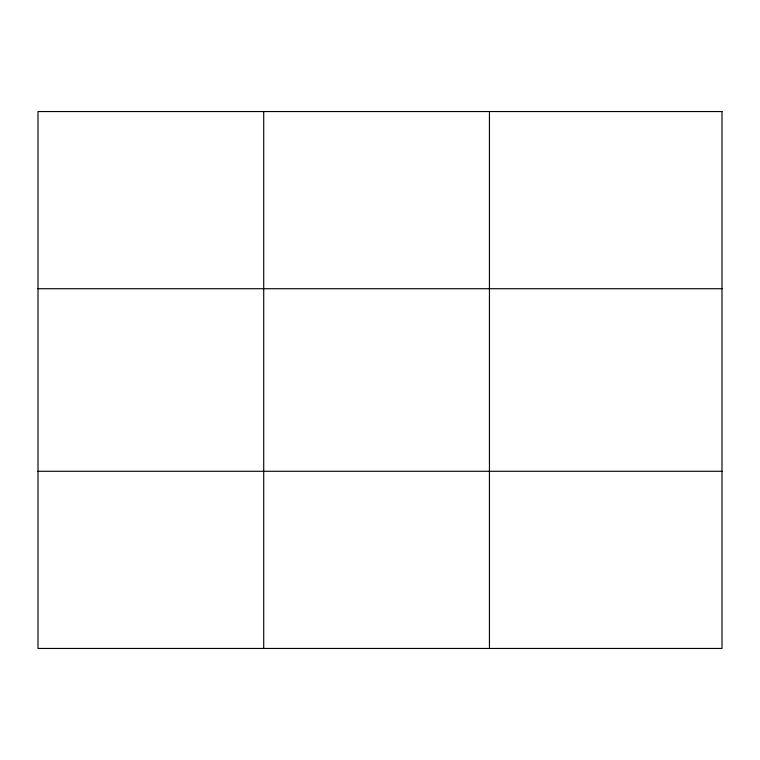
<?xml version="1.0" encoding="UTF-8"?>
<svg xmlns="http://www.w3.org/2000/svg" width="760" height="760" viewBox="0 0 760 760"><rect width="100%" height="100%" fill="white"/><g stroke="black" fill="none" stroke-linecap="round" stroke-linejoin="round"><path stroke-width="1.14" d="M263.72 648.451L263.72 111.549M489.44 648.451L489.44 111.549M38 288.724L722 288.724M38 471.276L722 471.276M722 111.549L722 648.451L38 648.451L38 111.549L722 111.549"/></g></svg>
